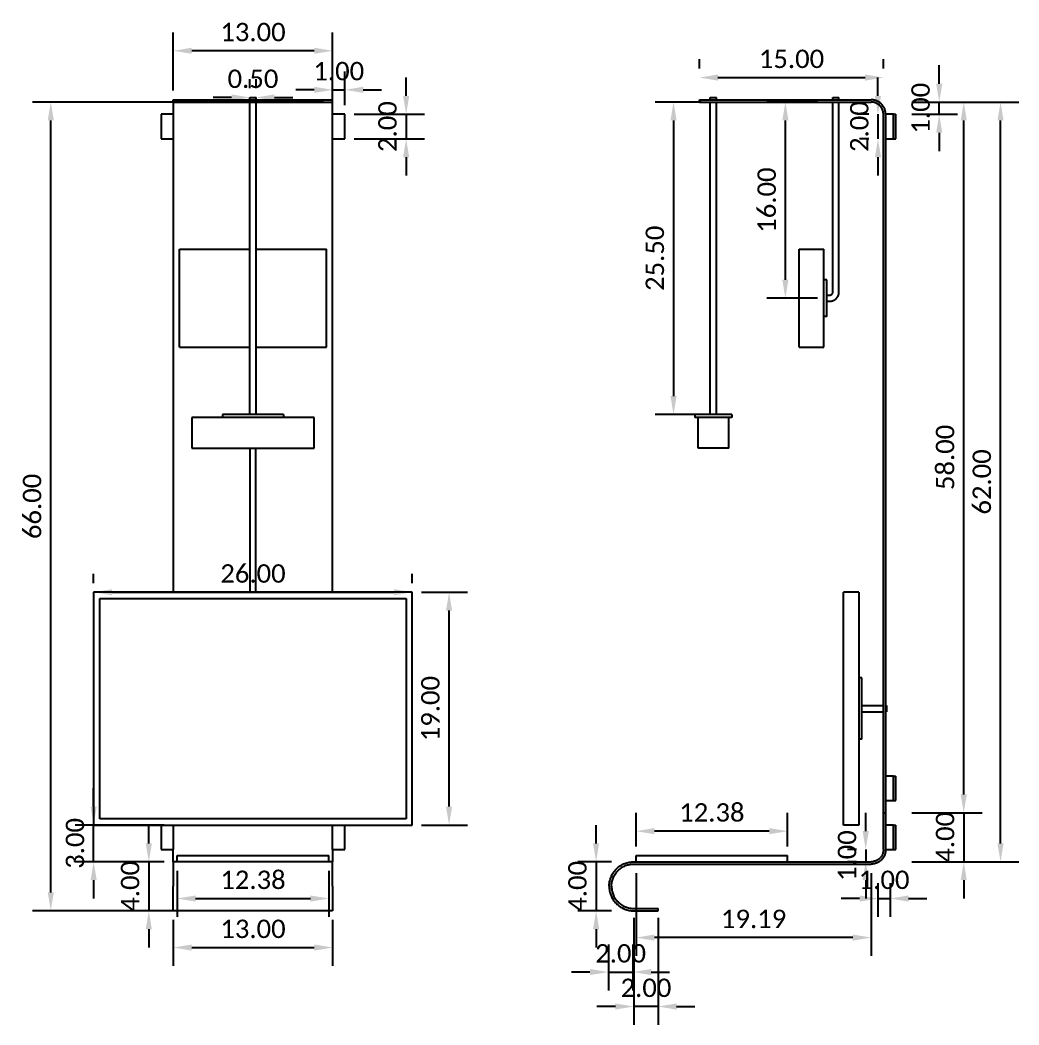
# Model space of a CAD drawing. Header units: inches. Extents: x 36 to 193, y 23 to 179.
# Drawn here: x 36 to 117.5, y 22.7 to 104.7 of the extents above; entities that cross this region are included whole.
import ezdxf

# ---------------------------------------------------------------- set-up
doc = ezdxf.new("R2010")
doc.units = ezdxf.units.IN
doc.header["$MEASUREMENT"] = 0
doc.layers.add('dimensions$2d drawings', color=18, linetype='Continuous', true_color=0x000000)
doc.layers.add('dimensions$2d drawings$2d dimensions', color=18, linetype='Continuous', true_color=0x000000)
doc.styles.add('Calibri', font='')
doc.styles.get('Calibri').set_extended_font_data('Calibri')
doc.dimstyles.new('Inch Decimal', dxfattribs={"dimtxt": 1.5, "dimasz": 1.5, "dimexe": 1.5, "dimexo": 0.75, "dimgap": 0.75, "dimtad": 1, "dimtoh": 1, "dimzin": 1, "dimdsep": 46, "dimtxsty": 'Calibri', "dimcen": 3, "dimadec": 0, "dimazin": 0, "dimtfac": 1, "dimtdec": 4, "dimtix": 1, "dimtmove": 1, "dimatfit": 3, "dimfxl": 1, "dimtolj": 1, "dimtzin": 1, "dimarcsym": 0})

# ---------------------------------------------------------------- blocks, each defined once
blk = doc.blocks.new('*D8')
at = {"layer": 'Defpoints', "color": 0}
for p in [(91.444, 100), (106.444, 100), (106.444, 100)]:
    blk.add_point(p, dxfattribs=at)
at = {"layer": 'dimensions$2d drawings$2d dimensions', "color": 0, "lineweight": -2}
for p, q in [((91.444, 100.75), (91.444, 101.5)), ((106.444, 100.75), (106.444, 101.5)), ((92.944, 100), (104.944, 100))]:
    blk.add_line(p, q, dxfattribs=at)
at = {"layer": 'dimensions$2d drawings$2d dimensions', "color": 0}
for points in [[(92.944, 100.25), (92.944, 99.75), (91.444, 100)], [(104.944, 99.75), (104.944, 100.25), (106.444, 100)]]:
    blk.add_solid(points, dxfattribs=at)
at = {"layer": 'dimensions$2d drawings$2d dimensions', "color": 0, "insert": (98.944, 101.519), "char_height": 1.5, "attachment_point": 5, "style": 'Calibri'}
blk.add_mtext('\\A1;15.00', dxfattribs=at)
blk = doc.blocks.new('*D11')
at = {"layer": 'Defpoints', "color": 0}
for p in [(112, 98), (113, 98), (112, 40)]:
    blk.add_point(p, dxfattribs=at)
at = {"layer": 'dimensions$2d drawings$2d dimensions', "color": 0, "lineweight": -2}
for p, q in [((112.75, 98), (114.5, 98)), ((113, 41.5), (113, 96.5)), ((112.75, 40), (114.5, 40))]:
    blk.add_line(p, q, dxfattribs=at)
at = {"layer": 'dimensions$2d drawings$2d dimensions', "color": 0}
for points in [[(113.25, 96.5), (112.75, 96.5), (113, 98)], [(112.75, 41.5), (113.25, 41.5), (113, 40)]]:
    blk.add_solid(points, dxfattribs=at)
at = {"layer": 'dimensions$2d drawings$2d dimensions', "color": 0, "insert": (111.48125, 69), "char_height": 1.5, "attachment_point": 5, "rotation": 90, "style": 'Calibri'}
blk.add_mtext('\\A1;58.00', dxfattribs=at)
blk = doc.blocks.new('*D12')
at = {"layer": 'Defpoints', "color": 0}
for p in [(98.444, 98), (101.819, 98), (101.819, 82)]:
    blk.add_point(p, dxfattribs=at)
at = {"layer": 'dimensions$2d drawings$2d dimensions', "color": 0, "lineweight": -2}
for p, q in [((101.069, 98), (96.944, 98)), ((98.444, 83.5), (98.444, 96.5)), ((101.069, 82), (96.944, 82))]:
    blk.add_line(p, q, dxfattribs=at)
at = {"layer": 'dimensions$2d drawings$2d dimensions', "color": 0}
for points in [[(98.694, 96.5), (98.194, 96.5), (98.444, 98)], [(98.194, 83.5), (98.694, 83.5), (98.444, 82)]]:
    blk.add_solid(points, dxfattribs=at)
at = {"layer": 'dimensions$2d drawings$2d dimensions', "color": 0, "insert": (96.925, 90), "char_height": 1.5, "attachment_point": 5, "rotation": 90, "style": 'Calibri'}
blk.add_mtext('\\A1;16.00', dxfattribs=at)
blk = doc.blocks.new('*D13')
at = {"layer": 'Defpoints', "color": 0}
for p in [(92.319, 98), (89.319, 72.5), (92.319, 72.5)]:
    blk.add_point(p, dxfattribs=at)
at = {"layer": 'dimensions$2d drawings$2d dimensions', "color": 0, "lineweight": -2}
for p, q in [((91.569, 98), (87.819, 98)), ((89.319, 96.5), (89.319, 74)), ((91.569, 72.5), (87.819, 72.5))]:
    blk.add_line(p, q, dxfattribs=at)
at = {"layer": 'dimensions$2d drawings$2d dimensions', "color": 0}
for points in [[(89.569, 96.5), (89.069, 96.5), (89.319, 98)], [(89.069, 74), (89.569, 74), (89.319, 72.5)]]:
    blk.add_solid(points, dxfattribs=at)
at = {"layer": 'dimensions$2d drawings$2d dimensions', "color": 0, "insert": (87.8, 85.25), "char_height": 1.5, "attachment_point": 5, "rotation": 90, "style": 'Calibri'}
blk.add_mtext('\\A1;25.50', dxfattribs=at)
blk = doc.blocks.new('*D14')
at = {"layer": 'Defpoints', "color": 0}
for p in [(106, 97), (106, 95), (106, 95)]:
    blk.add_point(p, dxfattribs=at)
at = {"layer": 'dimensions$2d drawings$2d dimensions', "color": 0, "lineweight": -2}
for p, q in [((106, 98.5), (106, 100)), ((105.25, 97), (104.5, 97)), ((106, 97), (106, 95)), ((105.25, 95), (104.5, 95)), ((106, 93.5), (106, 92))]:
    blk.add_line(p, q, dxfattribs=at)
at = {"layer": 'dimensions$2d drawings$2d dimensions', "color": 0}
for points in [[(105.75, 98.5), (106.25, 98.5), (106, 97)], [(106.25, 93.5), (105.75, 93.5), (106, 95)]]:
    blk.add_solid(points, dxfattribs=at)
at = {"layer": 'dimensions$2d drawings$2d dimensions', "color": 0, "insert": (104.48125, 96), "char_height": 1.5, "attachment_point": 5, "rotation": 90, "style": 'Calibri'}
blk.add_mtext('\\A1;2.00', dxfattribs=at)
blk = doc.blocks.new('*D15')
at = {"layer": 'Defpoints', "color": 0}
for p in [(108, 98), (111, 98), (108, 97)]:
    blk.add_point(p, dxfattribs=at)
at = {"layer": 'dimensions$2d drawings$2d dimensions', "color": 0, "lineweight": -2}
for p, q in [((111, 99.5), (111, 101)), ((108.75, 98), (112.5, 98)), ((111, 97), (111, 98)), ((108.75, 97), (112.5, 97)), ((111, 95.5), (111, 94))]:
    blk.add_line(p, q, dxfattribs=at)
at = {"layer": 'dimensions$2d drawings$2d dimensions', "color": 0}
for points in [[(110.75, 99.5), (111.25, 99.5), (111, 98)], [(111.25, 95.5), (110.75, 95.5), (111, 97)]]:
    blk.add_solid(points, dxfattribs=at)
at = {"layer": 'dimensions$2d drawings$2d dimensions', "color": 0, "insert": (109.48125, 97.5), "char_height": 1.5, "attachment_point": 5, "rotation": 90, "style": 'Calibri'}
blk.add_mtext('\\A1;1.00', dxfattribs=at)
blk = doc.blocks.new('*D16')
at = {"layer": 'Defpoints', "color": 0}
for p in [(108, 98), (116, 98), (108, 36)]:
    blk.add_point(p, dxfattribs=at)
at = {"layer": 'dimensions$2d drawings$2d dimensions', "color": 0, "lineweight": -2}
for p, q in [((108.75, 98), (117.5, 98)), ((116, 37.5), (116, 96.5)), ((108.75, 36), (117.5, 36))]:
    blk.add_line(p, q, dxfattribs=at)
at = {"layer": 'dimensions$2d drawings$2d dimensions', "color": 0}
for points in [[(116.25, 96.5), (115.75, 96.5), (116, 98)], [(115.75, 37.5), (116.25, 37.5), (116, 36)]]:
    blk.add_solid(points, dxfattribs=at)
at = {"layer": 'dimensions$2d drawings$2d dimensions', "color": 0, "insert": (114.48125, 67), "char_height": 1.5, "attachment_point": 5, "rotation": 90, "style": 'Calibri'}
blk.add_mtext('\\A1;62.00', dxfattribs=at)
blk = doc.blocks.new('*D17')
at = {"layer": 'Defpoints', "color": 0}
for p in [(105, 37), (105, 36), (105, 36)]:
    blk.add_point(p, dxfattribs=at)
at = {"layer": 'dimensions$2d drawings$2d dimensions', "color": 0, "lineweight": -2}
for p, q in [((105, 38.5), (105, 40)), ((104.25, 37), (103.5, 37)), ((105, 37), (105, 36)), ((104.25, 36), (103.5, 36)), ((105, 34.5), (105, 33))]:
    blk.add_line(p, q, dxfattribs=at)
at = {"layer": 'dimensions$2d drawings$2d dimensions', "color": 0}
for points in [[(104.75, 38.5), (105.25, 38.5), (105, 37)], [(105.25, 34.5), (104.75, 34.5), (105, 36)]]:
    blk.add_solid(points, dxfattribs=at)
at = {"layer": 'dimensions$2d drawings$2d dimensions', "color": 0, "insert": (103.48125, 36.5), "char_height": 1.5, "attachment_point": 5, "rotation": 90, "style": 'Calibri'}
blk.add_mtext('\\A1;1.00', dxfattribs=at)
blk = doc.blocks.new('*D18')
at = {"layer": 'Defpoints', "color": 0}
for p in [(106, 35), (107, 35), (107, 33)]:
    blk.add_point(p, dxfattribs=at)
at = {"layer": 'dimensions$2d drawings$2d dimensions', "color": 0, "lineweight": -2}
for p, q in [((106, 34.25), (106, 31.5)), ((107, 34.25), (107, 31.5)), ((104.5, 33), (103, 33)), ((106, 33), (107, 33)), ((108.5, 33), (110, 33))]:
    blk.add_line(p, q, dxfattribs=at)
at = {"layer": 'dimensions$2d drawings$2d dimensions', "color": 0}
for points in [[(104.5, 32.75), (104.5, 33.25), (106, 33)], [(108.5, 33.25), (108.5, 32.75), (107, 33)]]:
    blk.add_solid(points, dxfattribs=at)
at = {"layer": 'dimensions$2d drawings$2d dimensions', "color": 0, "insert": (106.5, 34.51875), "char_height": 1.5, "attachment_point": 5, "style": 'Calibri'}
blk.add_mtext('\\A1;1.00', dxfattribs=at)
blk = doc.blocks.new('*D19')
at = {"layer": 'Defpoints', "color": 0}
for p in [(85, 36), (83, 32), (85, 32)]:
    blk.add_point(p, dxfattribs=at)
at = {"layer": 'dimensions$2d drawings$2d dimensions', "color": 0, "lineweight": -2}
for p, q in [((83, 37.5), (83, 39)), ((84.25, 36), (81.5, 36)), ((83, 36), (83, 32)), ((84.25, 32), (81.5, 32)), ((83, 30.5), (83, 29))]:
    blk.add_line(p, q, dxfattribs=at)
at = {"layer": 'dimensions$2d drawings$2d dimensions', "color": 0}
for points in [[(82.75, 37.5), (83.25, 37.5), (83, 36)], [(83.25, 30.5), (82.75, 30.5), (83, 32)]]:
    blk.add_solid(points, dxfattribs=at)
at = {"layer": 'dimensions$2d drawings$2d dimensions', "color": 0, "insert": (81.48125, 34), "char_height": 1.5, "attachment_point": 5, "rotation": 90, "style": 'Calibri'}
blk.add_mtext('\\A1;4.00', dxfattribs=at)
blk = doc.blocks.new('*D20')
at = {"layer": 'Defpoints', "color": 0}
for p in [(84, 30), (86, 30), (86, 27)]:
    blk.add_point(p, dxfattribs=at)
at = {"layer": 'dimensions$2d drawings$2d dimensions', "color": 0, "lineweight": -2}
for p, q in [((84, 29.25), (84, 25.5)), ((86, 29.25), (86, 25.5)), ((82.5, 27), (81, 27)), ((84, 27), (86, 27)), ((87.5, 27), (89, 27))]:
    blk.add_line(p, q, dxfattribs=at)
at = {"layer": 'dimensions$2d drawings$2d dimensions', "color": 0}
for points in [[(82.5, 26.75), (82.5, 27.25), (84, 27)], [(87.5, 27.25), (87.5, 26.75), (86, 27)]]:
    blk.add_solid(points, dxfattribs=at)
at = {"layer": 'dimensions$2d drawings$2d dimensions', "color": 0, "insert": (85, 28.51875), "char_height": 1.5, "attachment_point": 5, "style": 'Calibri'}
blk.add_mtext('\\A1;2.00', dxfattribs=at)
blk = doc.blocks.new('*D21')
at = {"layer": 'Defpoints', "color": 0}
for p in [(86.069, 32.188), (88.069, 32.188), (86.069, 24.188)]:
    blk.add_point(p, dxfattribs=at)
at = {"layer": 'dimensions$2d drawings$2d dimensions', "color": 0, "lineweight": -2}
for p, q in [((86.069, 31.438), (86.069, 22.688)), ((88.069, 31.438), (88.069, 22.688)), ((84.569, 24.188), (83.069, 24.188)), ((88.069, 24.188), (86.069, 24.188)), ((89.569, 24.188), (91.069, 24.188))]:
    blk.add_line(p, q, dxfattribs=at)
at = {"layer": 'dimensions$2d drawings$2d dimensions', "color": 0}
for points in [[(84.569, 23.938), (84.569, 24.438), (86.069, 24.188)], [(89.569, 24.438), (89.569, 23.938), (88.069, 24.188)]]:
    blk.add_solid(points, dxfattribs=at)
at = {"layer": 'dimensions$2d drawings$2d dimensions', "color": 0, "insert": (87.069, 25.706), "char_height": 1.5, "attachment_point": 5, "style": 'Calibri'}
blk.add_mtext('\\A1;2.00', dxfattribs=at)
blk = doc.blocks.new('*D22')
at = {"layer": 'Defpoints', "color": 0}
for p in [(86.256, 35.812), (105.444, 35.812), (86.256, 29.812)]:
    blk.add_point(p, dxfattribs=at)
at = {"layer": 'dimensions$2d drawings$2d dimensions', "color": 0, "lineweight": -2}
for p, q in [((86.256, 35.062), (86.256, 28.312)), ((105.444, 35.062), (105.444, 28.312)), ((103.944, 29.812), (87.756, 29.812))]:
    blk.add_line(p, q, dxfattribs=at)
at = {"layer": 'dimensions$2d drawings$2d dimensions', "color": 0}
for points in [[(87.756, 30.062), (87.756, 29.562), (86.256, 29.812)], [(103.944, 29.562), (103.944, 30.062), (105.444, 29.812)]]:
    blk.add_solid(points, dxfattribs=at)
at = {"layer": 'dimensions$2d drawings$2d dimensions', "color": 0, "insert": (95.85, 31.331), "char_height": 1.5, "attachment_point": 5, "style": 'Calibri'}
blk.add_mtext('\\A1;19.19', dxfattribs=at)
blk = doc.blocks.new('*D23')
at = {"layer": 'Defpoints', "color": 0}
for p in [(86.256, 38.5), (86.256, 36.5), (98.631, 36.5)]:
    blk.add_point(p, dxfattribs=at)
at = {"layer": 'dimensions$2d drawings$2d dimensions', "color": 0, "lineweight": -2}
for p, q in [((86.256, 37.25), (86.256, 40)), ((98.631, 37.25), (98.631, 40)), ((97.131, 38.5), (87.756, 38.5))]:
    blk.add_line(p, q, dxfattribs=at)
at = {"layer": 'dimensions$2d drawings$2d dimensions', "color": 0}
for points in [[(87.756, 38.75), (87.756, 38.25), (86.256, 38.5)], [(97.131, 38.25), (97.131, 38.75), (98.631, 38.5)]]:
    blk.add_solid(points, dxfattribs=at)
at = {"layer": 'dimensions$2d drawings$2d dimensions', "color": 0, "insert": (92.444, 40.019), "char_height": 1.5, "attachment_point": 5, "style": 'Calibri'}
blk.add_mtext('\\A1;12.38', dxfattribs=at)
blk = doc.blocks.new('*D24')
at = {"layer": 'Defpoints', "color": 0}
for p in [(108, 40), (108, 36), (113, 36)]:
    blk.add_point(p, dxfattribs=at)
at = {"layer": 'dimensions$2d drawings$2d dimensions', "color": 0, "lineweight": -2}
for p, q in [((113, 41.5), (113, 43)), ((108.75, 40), (114.5, 40)), ((113, 40), (113, 36)), ((108.75, 36), (114.5, 36)), ((113, 34.5), (113, 33))]:
    blk.add_line(p, q, dxfattribs=at)
at = {"layer": 'dimensions$2d drawings$2d dimensions', "color": 0}
for points in [[(112.75, 41.5), (113.25, 41.5), (113, 40)], [(113.25, 34.5), (112.75, 34.5), (113, 36)]]:
    blk.add_solid(points, dxfattribs=at)
at = {"layer": 'dimensions$2d drawings$2d dimensions', "color": 0, "insert": (111.48125, 38), "char_height": 1.5, "attachment_point": 5, "rotation": 90, "style": 'Calibri'}
blk.add_mtext('\\A1;4.00', dxfattribs=at)
blk = doc.blocks.new('*D25')
at = {"layer": 'Defpoints', "color": 0}
for p in [(38.5, 98), (61.5, 98), (61.5, 32)]:
    blk.add_point(p, dxfattribs=at)
at = {"layer": 'dimensions$2d drawings$2d dimensions', "color": 0, "lineweight": -2}
for p, q in [((60.75, 98), (37, 98)), ((38.5, 33.5), (38.5, 96.5)), ((60.75, 32), (37, 32))]:
    blk.add_line(p, q, dxfattribs=at)
at = {"layer": 'dimensions$2d drawings$2d dimensions', "color": 0}
for points in [[(38.75, 96.5), (38.25, 96.5), (38.5, 98)], [(38.25, 33.5), (38.75, 33.5), (38.5, 32)]]:
    blk.add_solid(points, dxfattribs=at)
at = {"layer": 'dimensions$2d drawings$2d dimensions', "color": 0, "insert": (36.98125, 65), "char_height": 1.5, "attachment_point": 5, "rotation": 90, "style": 'Calibri'}
blk.add_mtext('\\A1;66.00', dxfattribs=at)
blk = doc.blocks.new('*D26')
at = {"layer": 'Defpoints', "color": 0}
for p in [(62.5, 99), (61.5, 97), (62.5, 97)]:
    blk.add_point(p, dxfattribs=at)
at = {"layer": 'dimensions$2d drawings$2d dimensions', "color": 0, "lineweight": -2}
for p, q in [((61.5, 97.75), (61.5, 100.5)), ((62.5, 97.75), (62.5, 100.5)), ((60, 99), (58.5, 99)), ((61.5, 99), (62.5, 99)), ((64, 99), (65.5, 99))]:
    blk.add_line(p, q, dxfattribs=at)
at = {"layer": 'dimensions$2d drawings$2d dimensions', "color": 0}
for points in [[(60, 98.75), (60, 99.25), (61.5, 99)], [(64, 99.25), (64, 98.75), (62.5, 99)]]:
    blk.add_solid(points, dxfattribs=at)
at = {"layer": 'dimensions$2d drawings$2d dimensions', "color": 0, "insert": (62, 100.51875), "char_height": 1.5, "attachment_point": 5, "style": 'Calibri'}
blk.add_mtext('\\A1;1.00', dxfattribs=at)
blk = doc.blocks.new('*D27')
at = {"layer": 'Defpoints', "color": 0}
for p in [(62.5, 97), (62.5, 95), (67.5, 95)]:
    blk.add_point(p, dxfattribs=at)
at = {"layer": 'dimensions$2d drawings$2d dimensions', "color": 0, "lineweight": -2}
for p, q in [((67.5, 98.5), (67.5, 100)), ((63.25, 97), (69, 97)), ((67.5, 97), (67.5, 95)), ((63.25, 95), (69, 95)), ((67.5, 93.5), (67.5, 92))]:
    blk.add_line(p, q, dxfattribs=at)
at = {"layer": 'dimensions$2d drawings$2d dimensions', "color": 0}
for points in [[(67.25, 98.5), (67.75, 98.5), (67.5, 97)], [(67.75, 93.5), (67.25, 93.5), (67.5, 95)]]:
    blk.add_solid(points, dxfattribs=at)
at = {"layer": 'dimensions$2d drawings$2d dimensions', "color": 0, "insert": (65.98125, 96), "char_height": 1.5, "attachment_point": 5, "rotation": 90, "style": 'Calibri'}
blk.add_mtext('\\A1;2.00', dxfattribs=at)
blk = doc.blocks.new('*D28')
at = {"layer": 'Defpoints', "color": 0}
for p in [(48.5, 102.1875), (48.5, 98.1875), (61.5, 98.1875)]:
    blk.add_point(p, dxfattribs=at)
at = {"layer": 'dimensions$2d drawings$2d dimensions', "color": 0, "lineweight": -2}
for p, q in [((48.5, 98.9375), (48.5, 103.6875)), ((61.5, 98.9375), (61.5, 103.6875)), ((60, 102.1875), (50, 102.1875))]:
    blk.add_line(p, q, dxfattribs=at)
at = {"layer": 'dimensions$2d drawings$2d dimensions', "color": 0}
for points in [[(50, 102.4375), (50, 101.9375), (48.5, 102.1875)], [(60, 101.9375), (60, 102.4375), (61.5, 102.1875)]]:
    blk.add_solid(points, dxfattribs=at)
at = {"layer": 'dimensions$2d drawings$2d dimensions', "color": 0, "insert": (55, 103.70625), "char_height": 1.5, "attachment_point": 5, "style": 'Calibri'}
blk.add_mtext('\\A1;13.00', dxfattribs=at)
blk = doc.blocks.new('*D29')
at = {"layer": 'Defpoints', "color": 0}
for p in [(54.75, 98.375), (55.25, 98.375), (55.25, 98.375)]:
    blk.add_point(p, dxfattribs=at)
at = {"layer": 'dimensions$2d drawings$2d dimensions', "color": 0, "lineweight": -2}
for p, q in [((54.75, 99.125), (54.75, 99.875)), ((55.25, 99.125), (55.25, 99.875)), ((53.25, 98.375), (51.75, 98.375)), ((54.75, 98.375), (55.25, 98.375)), ((56.75, 98.375), (58.25, 98.375))]:
    blk.add_line(p, q, dxfattribs=at)
at = {"layer": 'dimensions$2d drawings$2d dimensions', "color": 0}
for points in [[(53.25, 98.125), (53.25, 98.625), (54.75, 98.375)], [(56.75, 98.625), (56.75, 98.125), (55.25, 98.375)]]:
    blk.add_solid(points, dxfattribs=at)
at = {"layer": 'dimensions$2d drawings$2d dimensions', "color": 0, "insert": (55, 99.89375), "char_height": 1.5, "attachment_point": 5, "style": 'Calibri'}
blk.add_mtext('\\A1;0.50', dxfattribs=at)
blk = doc.blocks.new('*D30')
at = {"layer": 'Defpoints', "color": 0}
for p in [(42, 58), (68, 58), (68, 58)]:
    blk.add_point(p, dxfattribs=at)
at = {"layer": 'dimensions$2d drawings$2d dimensions', "color": 0, "lineweight": -2}
for p, q in [((42, 58.75), (42, 59.5)), ((68, 58.75), (68, 59.5)), ((43.5, 58), (66.5, 58))]:
    blk.add_line(p, q, dxfattribs=at)
at = {"layer": 'dimensions$2d drawings$2d dimensions', "color": 0}
for points in [[(43.5, 58.25), (43.5, 57.75), (42, 58)], [(66.5, 57.75), (66.5, 58.25), (68, 58)]]:
    blk.add_solid(points, dxfattribs=at)
at = {"layer": 'dimensions$2d drawings$2d dimensions', "color": 0, "insert": (55, 59.51875), "char_height": 1.5, "attachment_point": 5, "style": 'Calibri'}
blk.add_mtext('\\A1;26.00', dxfattribs=at)
blk = doc.blocks.new('*D31')
at = {"layer": 'Defpoints', "color": 0}
for p in [(68, 58), (71, 58), (68, 39)]:
    blk.add_point(p, dxfattribs=at)
at = {"layer": 'dimensions$2d drawings$2d dimensions', "color": 0, "lineweight": -2}
for p, q in [((68.75, 58), (72.5, 58)), ((71, 40.5), (71, 56.5)), ((68.75, 39), (72.5, 39))]:
    blk.add_line(p, q, dxfattribs=at)
at = {"layer": 'dimensions$2d drawings$2d dimensions', "color": 0}
for points in [[(71.25, 56.5), (70.75, 56.5), (71, 58)], [(70.75, 40.5), (71.25, 40.5), (71, 39)]]:
    blk.add_solid(points, dxfattribs=at)
at = {"layer": 'dimensions$2d drawings$2d dimensions', "color": 0, "insert": (69.48125, 48.5), "char_height": 1.5, "attachment_point": 5, "rotation": 90, "style": 'Calibri'}
blk.add_mtext('\\A1;19.00', dxfattribs=at)
blk = doc.blocks.new('*D32')
at = {"layer": 'Defpoints', "color": 0}
for p in [(42, 39), (48.5, 39), (48.5, 36)]:
    blk.add_point(p, dxfattribs=at)
at = {"layer": 'dimensions$2d drawings$2d dimensions', "color": 0, "lineweight": -2}
for p, q in [((42, 40.5), (42, 42)), ((47.75, 39), (40.5, 39)), ((42, 36), (42, 39)), ((47.75, 36), (40.5, 36)), ((42, 34.5), (42, 33))]:
    blk.add_line(p, q, dxfattribs=at)
at = {"layer": 'dimensions$2d drawings$2d dimensions', "color": 0}
for points in [[(41.75, 40.5), (42.25, 40.5), (42, 39)], [(42.25, 34.5), (41.75, 34.5), (42, 36)]]:
    blk.add_solid(points, dxfattribs=at)
at = {"layer": 'dimensions$2d drawings$2d dimensions', "color": 0, "insert": (40.48125, 37.5), "char_height": 1.5, "attachment_point": 5, "rotation": 90, "style": 'Calibri'}
blk.add_mtext('\\A1;3.00', dxfattribs=at)
blk = doc.blocks.new('*D33')
at = {"layer": 'Defpoints', "color": 0}
for p in [(48.5, 36), (46.5, 32), (48.5, 32)]:
    blk.add_point(p, dxfattribs=at)
at = {"layer": 'dimensions$2d drawings$2d dimensions', "color": 0, "lineweight": -2}
for p, q in [((46.5, 37.5), (46.5, 39)), ((47.75, 36), (45, 36)), ((46.5, 36), (46.5, 32)), ((47.75, 32), (45, 32)), ((46.5, 30.5), (46.5, 29))]:
    blk.add_line(p, q, dxfattribs=at)
at = {"layer": 'dimensions$2d drawings$2d dimensions', "color": 0}
for points in [[(46.25, 37.5), (46.75, 37.5), (46.5, 36)], [(46.75, 30.5), (46.25, 30.5), (46.5, 32)]]:
    blk.add_solid(points, dxfattribs=at)
at = {"layer": 'dimensions$2d drawings$2d dimensions', "color": 0, "insert": (44.98125, 34), "char_height": 1.5, "attachment_point": 5, "rotation": 90, "style": 'Calibri'}
blk.add_mtext('\\A1;4.00', dxfattribs=at)
blk = doc.blocks.new('*D34')
at = {"layer": 'Defpoints', "color": 0}
for p in [(48.8125, 36), (61.1875, 36), (61.1875, 33)]:
    blk.add_point(p, dxfattribs=at)
at = {"layer": 'dimensions$2d drawings$2d dimensions', "color": 0, "lineweight": -2}
for p, q in [((48.8125, 35.25), (48.8125, 31.5)), ((61.1875, 35.25), (61.1875, 31.5)), ((50.3125, 33), (59.6875, 33))]:
    blk.add_line(p, q, dxfattribs=at)
at = {"layer": 'dimensions$2d drawings$2d dimensions', "color": 0}
for points in [[(50.3125, 33.25), (50.3125, 32.75), (48.8125, 33)], [(59.6875, 32.75), (59.6875, 33.25), (61.1875, 33)]]:
    blk.add_solid(points, dxfattribs=at)
at = {"layer": 'dimensions$2d drawings$2d dimensions', "color": 0, "insert": (55, 34.51875), "char_height": 1.5, "attachment_point": 5, "style": 'Calibri'}
blk.add_mtext('\\A1;12.38', dxfattribs=at)
blk = doc.blocks.new('*D35')
at = {"layer": 'Defpoints', "color": 0}
for p in [(48.5, 32), (61.5, 32), (61.5, 29)]:
    blk.add_point(p, dxfattribs=at)
at = {"layer": 'dimensions$2d drawings$2d dimensions', "color": 0, "lineweight": -2}
for p, q in [((48.5, 31.25), (48.5, 27.5)), ((61.5, 31.25), (61.5, 27.5)), ((50, 29), (60, 29))]:
    blk.add_line(p, q, dxfattribs=at)
at = {"layer": 'dimensions$2d drawings$2d dimensions', "color": 0}
for points in [[(50, 29.25), (50, 28.75), (48.5, 29)], [(60, 28.75), (60, 29.25), (61.5, 29)]]:
    blk.add_solid(points, dxfattribs=at)
at = {"layer": 'dimensions$2d drawings$2d dimensions', "color": 0, "insert": (55, 30.51875), "char_height": 1.5, "attachment_point": 5, "style": 'Calibri'}
blk.add_mtext('\\A1;13.00', dxfattribs=at)

msp = doc.modelspace()

# ---------------------------------------------------------------- linework, layer by layer
at = {"layer": 'dimensions$2d drawings'}
for points in [[(48.5, 98), (48.5, 98.094), (48.5, 98.187)], [(48.5, 98.187), (55, 98.187), (61.5, 98.187)], [(48.5, 98), (55, 98), (61.5, 98)], [(48.5, 98), (48.5, 97.5), (48.5, 97)], [(54.75, 98.187), (54.75, 98.281), (54.75, 98.375)], [(54.75, 98.375), (55, 98.375), (55.25, 98.375)], [(54.75, 72.5), (54.75, 85.25), (54.75, 98)], [(55.25, 98.187), (55.25, 98.281), (55.25, 98.375)], [(55.25, 72.5), (55.25, 85.25), (55.25, 98)], [(61.5, 98), (61.5, 98.094), (61.5, 98.187)], [(61.5, 97), (61.5, 97.5), (61.5, 98)], [(91.444, 98), (91.444, 98.094), (91.444, 98.187)], [(91.444, 98.187), (98.444, 98.187), (105.444, 98.187)], [(91.444, 98), (98.444, 98), (105.444, 98)], [(92.319, 98.187), (92.319, 98.281), (92.319, 98.375)], [(92.319, 98.375), (92.444, 98.375), (92.569, 98.375)], [(92.319, 72.5), (92.319, 85.25), (92.319, 98)], [(92.569, 98.375), (92.694, 98.375), (92.819, 98.375)], [(92.819, 98.187), (92.819, 98.281), (92.819, 98.375)], [(92.819, 72.5), (92.819, 85.25), (92.819, 98)], [(102.319, 98.375), (102.444, 98.375), (102.569, 98.375)], [(102.319, 98.187), (102.319, 98.281), (102.319, 98.375)], [(102.319, 82.5), (102.319, 90.25), (102.319, 98)], [(102.569, 98.375), (102.694, 98.375), (102.819, 98.375)], [(102.819, 98.187), (102.819, 98.281), (102.819, 98.375)], [(102.819, 82.5), (102.819, 90.25), (102.819, 98)], [(47.5, 97), (47.5, 96), (47.5, 95)], [(48.5, 97), (48, 97), (47.5, 97)], [(48.5, 97), (48.5, 77.5), (48.5, 58)], [(61.5, 58), (61.5, 77.5), (61.5, 97)], [(62.5, 97), (62, 97), (61.5, 97)], [(62.5, 95), (62.5, 96), (62.5, 97)], [(106.444, 40), (106.444, 68.5), (106.444, 97)], [(106.819, 97), (106.725, 97), (106.631, 97)], [(106.631, 95), (106.631, 96), (106.631, 97)], [(107.256, 97), (107.038, 97), (106.819, 97)], [(107.256, 97), (107.35, 97), (107.444, 97)], [(107.256, 95), (107.256, 96), (107.256, 97)], [(107.444, 95), (107.444, 96), (107.444, 97)], [(47.5, 95), (48, 95), (48.5, 95)], [(61.5, 95), (62, 95), (62.5, 95)], [(106.631, 43), (106.631, 69), (106.631, 95)], [(106.631, 95), (106.725, 95), (106.819, 95)], [(106.819, 95), (107.038, 95), (107.256, 95)], [(107.256, 95), (107.35, 95), (107.444, 95)], [(49, 78), (49, 82), (49, 86)], [(49, 86), (51.875, 86), (54.75, 86)], [(55.25, 86), (58.125, 86), (61, 86)], [(61, 78), (61, 82), (61, 86)], [(99.569, 86), (100.569, 86), (101.569, 86)], [(99.569, 78), (99.569, 82), (99.569, 86)], [(101.569, 78), (101.569, 82), (101.569, 86)], [(101.819, 83.5), (101.694, 83.5), (101.569, 83.5)], [(101.819, 80.5), (101.819, 82), (101.819, 83.5)], [(101.819, 82.25), (101.944, 82.25), (102.069, 82.25)], [(101.819, 81.75), (101.944, 81.75), (102.069, 81.75)], [(101.819, 80.5), (101.694, 80.5), (101.569, 80.5)], [(49, 78), (51.875, 78), (54.75, 78)], [(55.25, 78), (58.125, 78), (61, 78)], [(99.569, 78), (100.569, 78), (101.569, 78)], [(50, 72.25), (50, 71), (50, 69.75)], [(52.5, 72.25), (51.25, 72.25), (50, 72.25)], [(52.5, 72.5), (52.5, 72.375), (52.5, 72.25)], [(57.5, 72.5), (55, 72.5), (52.5, 72.5)], [(57.5, 72.25), (55, 72.25), (52.5, 72.25)], [(57.5, 72.5), (57.5, 72.375), (57.5, 72.25)], [(60, 72.25), (58.75, 72.25), (57.5, 72.25)], [(60, 69.75), (60, 71), (60, 72.25)], [(91.069, 72.5), (91.069, 72.375), (91.069, 72.25)], [(94.069, 72.5), (92.569, 72.5), (91.069, 72.5)], [(91.319, 72.25), (91.194, 72.25), (91.069, 72.25)], [(91.319, 69.75), (91.319, 71), (91.319, 72.25)], [(93.819, 72.25), (92.569, 72.25), (91.319, 72.25)], [(94.069, 72.25), (93.944, 72.25), (93.819, 72.25)], [(93.819, 69.75), (93.819, 71), (93.819, 72.25)], [(94.069, 72.5), (94.069, 72.375), (94.069, 72.25)], [(50, 69.75), (55, 69.75), (60, 69.75)], [(54.757, 69.75), (54.757, 63.875), (54.757, 58)], [(55.243, 58), (55.243, 63.875), (55.243, 69.75)], [(93.819, 69.75), (92.569, 69.75), (91.319, 69.75)], [(42, 58), (42, 48.5), (42, 39)], [(68, 58), (55, 58), (42, 58)], [(42.5, 57.5), (55, 57.5), (67.5, 57.5)], [(42.5, 39.5), (42.5, 48.5), (42.5, 57.5)], [(67.5, 57.5), (67.5, 48.5), (67.5, 39.5)], [(68, 39), (68, 48.5), (68, 58)], [(103.194, 39), (103.194, 48.5), (103.194, 58)], [(104.444, 58), (103.819, 58), (103.194, 58)], [(104.444, 58), (104.444, 48.5), (104.444, 39)], [(104.694, 51), (104.569, 51), (104.444, 51)], [(104.694, 46), (104.694, 48.5), (104.694, 51)], [(104.694, 48.75), (105.569, 48.75), (106.444, 48.75)], [(106.631, 48.75), (106.663, 48.75), (106.694, 48.75)], [(106.694, 48.75), (106.694, 48.625), (106.694, 48.5)], [(106.694, 48.5), (106.694, 48.375), (106.694, 48.25)], [(104.694, 48.25), (105.569, 48.25), (106.444, 48.25)], [(106.631, 48.25), (106.663, 48.25), (106.694, 48.25)], [(104.694, 46), (104.569, 46), (104.444, 46)], [(106.819, 43), (106.725, 43), (106.631, 43)], [(106.631, 41), (106.631, 42), (106.631, 43)], [(107.256, 43), (107.038, 43), (106.819, 43)], [(107.256, 43), (107.35, 43), (107.444, 43)], [(107.256, 41), (107.256, 42), (107.256, 43)], [(107.444, 41), (107.444, 42), (107.444, 43)], [(106.631, 40), (106.631, 40.5), (106.631, 41)], [(106.631, 41), (106.725, 41), (106.819, 41)], [(106.819, 41), (107.038, 41), (107.256, 41)], [(107.256, 41), (107.35, 41), (107.444, 41)], [(67.5, 39.5), (55, 39.5), (42.5, 39.5)], [(106.444, 40), (106.538, 40), (106.631, 40)], [(106.444, 37), (106.444, 38.5), (106.444, 40)], [(106.631, 39), (106.631, 39.5), (106.631, 40)], [(42, 39), (55, 39), (68, 39)], [(47.5, 39), (47.5, 38), (47.5, 37)], [(48.5, 39), (48.5, 38), (48.5, 37)], [(61.5, 37), (61.5, 38), (61.5, 39)], [(62.5, 37), (62.5, 38), (62.5, 39)], [(104.444, 39), (103.819, 39), (103.194, 39)], [(106.819, 39), (106.725, 39), (106.631, 39)], [(106.631, 37), (106.631, 38), (106.631, 39)], [(107.256, 39), (107.038, 39), (106.819, 39)], [(107.256, 39), (107.35, 39), (107.444, 39)], [(107.256, 37), (107.256, 38), (107.256, 39)], [(107.444, 37), (107.444, 38), (107.444, 39)], [(47.5, 37), (48, 37), (48.5, 37)], [(48.5, 36), (48.5, 36.5), (48.5, 37)], [(61.5, 37), (61.5, 36.5), (61.5, 36)], [(61.5, 37), (62, 37), (62.5, 37)], [(106.631, 37), (106.725, 37), (106.819, 37)], [(106.819, 37), (107.038, 37), (107.256, 37)], [(107.256, 37), (107.35, 37), (107.444, 37)], [(48.812, 36), (48.812, 36.25), (48.812, 36.5)], [(48.812, 36.5), (55, 36.5), (61.188, 36.5)], [(61.188, 36), (61.188, 36.25), (61.188, 36.5)], [(86.256, 36.5), (92.444, 36.5), (98.631, 36.5)], [(86.256, 36), (86.256, 36.25), (86.256, 36.5)], [(98.631, 36), (98.631, 36.25), (98.631, 36.5)], [(48.5, 36), (48.5, 35), (48.5, 34)], [(61.5, 36), (55, 36), (48.5, 36)], [(61.5, 34), (61.5, 35), (61.5, 36)], [(86.069, 36), (95.756, 36), (105.444, 36)], [(86.069, 35.812), (95.756, 35.812), (105.444, 35.812)], [(48.5, 32), (48.5, 33), (48.5, 34)], [(61.5, 34), (61.5, 33), (61.5, 32)], [(61.5, 32), (55, 32), (48.5, 32)], [(86.069, 32.188), (87.069, 32.188), (88.069, 32.188)], [(86.069, 32), (87.069, 32), (88.069, 32)], [(88.069, 32), (88.069, 32.094), (88.069, 32.188)]]:
    msp.add_open_spline(points, degree=2, dxfattribs=at)
for points, weights in [([(106.631, 97), (106.631, 98.187), (105.444, 98.187)], [1, 0.707106900396, 1]), ([(106.444, 97), (106.444, 98), (105.444, 98)], [1, 0.707106781187, 1]), ([(102.069, 82.25), (102.319, 82.25), (102.319, 82.5)], [1, 0.707106781187, 1]), ([(106.631, 37), (106.631, 35.812), (105.444, 35.812)], [1, 0.707106781187, 1]), ([(106.444, 37), (106.444, 36), (105.444, 36)], [1, 0.707106781187, 1]), ([(84.069, 34), (84.069, 36), (86.069, 36)], [1, 0.707106781187, 1]), ([(84.256, 34), (84.256, 35.812), (86.069, 35.812)], [1, 0.707106781187, 1]), ([(84.069, 34), (84.069, 32), (86.069, 32)], [1, 0.707106781187, 1]), ([(84.256, 34), (84.256, 32.188), (86.069, 32.188)], [1, 0.707106900396, 1])]:
    msp.add_rational_spline(points, weights, degree=2, dxfattribs=at)
msp.add_rational_spline([(102.069, 81.75), (102.212, 81.75), (102.345, 81.803), (102.489, 81.86), (102.599, 81.97), (102.709, 82.08), (102.766, 82.224), (102.819, 82.357), (102.819, 82.5)], [1, 0.982315090751, 1, 0.979395092992, 1, 0.979395920781, 1, 0.982314921815, 1], degree=2, knots=[0, 0, 0, 0.282719, 0.282719, 0.589028, 0.589028, 0.89534, 0.89534, 1.178058, 1.178058, 1.178058], dxfattribs=at)

# ---------------------------------------------------------------- dimensions: what is measured, and where the dimension line sits
at = {"layer": 'dimensions$2d drawings$2d dimensions'}
for base, p1, p2, picture, middle in [((48.5, 102.188), (61.5, 98.187), (48.5, 98.187), '*D28', (55, 103.706)), ((106.444, 100), (91.444, 100), (106.444, 100), '*D8', (98.944, 101.519)), ((55.25, 98.375), (54.75, 98.375), (55.25, 98.375), '*D29', (55, 99.894)), ((62.5, 99), (61.5, 97), (62.5, 97), '*D26', (62, 100.519)), ((68, 58), (42, 58), (68, 58), '*D30', (55, 59.519)), ((86.256383707, 38.5), (98.631383707, 36.5), (86.256383707, 36.5), '*D23', (92.443883707, 40.01875)), ((61.188, 33), (48.812, 36), (61.188, 36), '*D34', (55, 34.519)), ((86.256, 29.812), (105.444, 35.812), (86.256, 35.812), '*D22', (95.85, 31.331)), ((107, 33), (106, 35), (107, 35), '*D18', (106.5, 34.519)), ((61.5, 29), (48.5, 32), (61.5, 32), '*D35', (55, 30.519)), ((86.069, 24.188), (88.069, 32.188), (86.069, 32.188), '*D21', (87.069, 25.706)), ((86, 27), (84, 30), (86, 30), '*D20', (85, 28.519))]:
    dim = msp.add_linear_dim(base=base, p1=p1, p2=p2, dimstyle='Inch Decimal', dxfattribs=at)
    dim.commit()
    dim.dimension.update_dxf_attribs({"geometry": picture, "text_midpoint": middle})
for base, p1, p2, picture, middle in [((111, 98), (108, 97), (108, 98), '*D15', (109.481, 97.5)), ((67.5, 95), (62.5, 97), (62.5, 95), '*D27', (65.981, 96)), ((106, 95), (106, 97), (106, 95), '*D14', (104.481, 96)), ((38.5, 98), (61.5, 32), (61.5, 98), '*D25', (36.981, 65)), ((89.319, 72.5), (92.319, 98), (92.319, 72.5), '*D13', (87.8, 85.25)), ((98.444, 98), (101.819, 82), (101.819, 98), '*D12', (96.925, 90)), ((116, 98), (108, 36), (108, 98), '*D16', (114.481, 67)), ((113, 98), (112, 40), (112, 98), '*D11', (111.481, 69)), ((71, 58), (68, 39), (68, 58), '*D31', (69.481, 48.5)), ((113, 36), (108, 40), (108, 36), '*D24', (111.481, 38)), ((42, 39), (48.5, 36), (48.5, 39), '*D32', (40.481, 37.5)), ((105, 36), (105, 37), (105, 36), '*D17', (103.481, 36.5)), ((46.5, 32), (48.5, 36), (48.5, 32), '*D33', (44.981, 34)), ((83, 32), (85, 36), (85, 32), '*D19', (81.481, 34))]:
    dim = msp.add_linear_dim(base=base, p1=p1, p2=p2, angle=90, dimstyle='Inch Decimal', dxfattribs=at)
    dim.commit()
    dim.dimension.update_dxf_attribs({"geometry": picture, "text_midpoint": middle})

doc.saveas('drawing.dxf')
